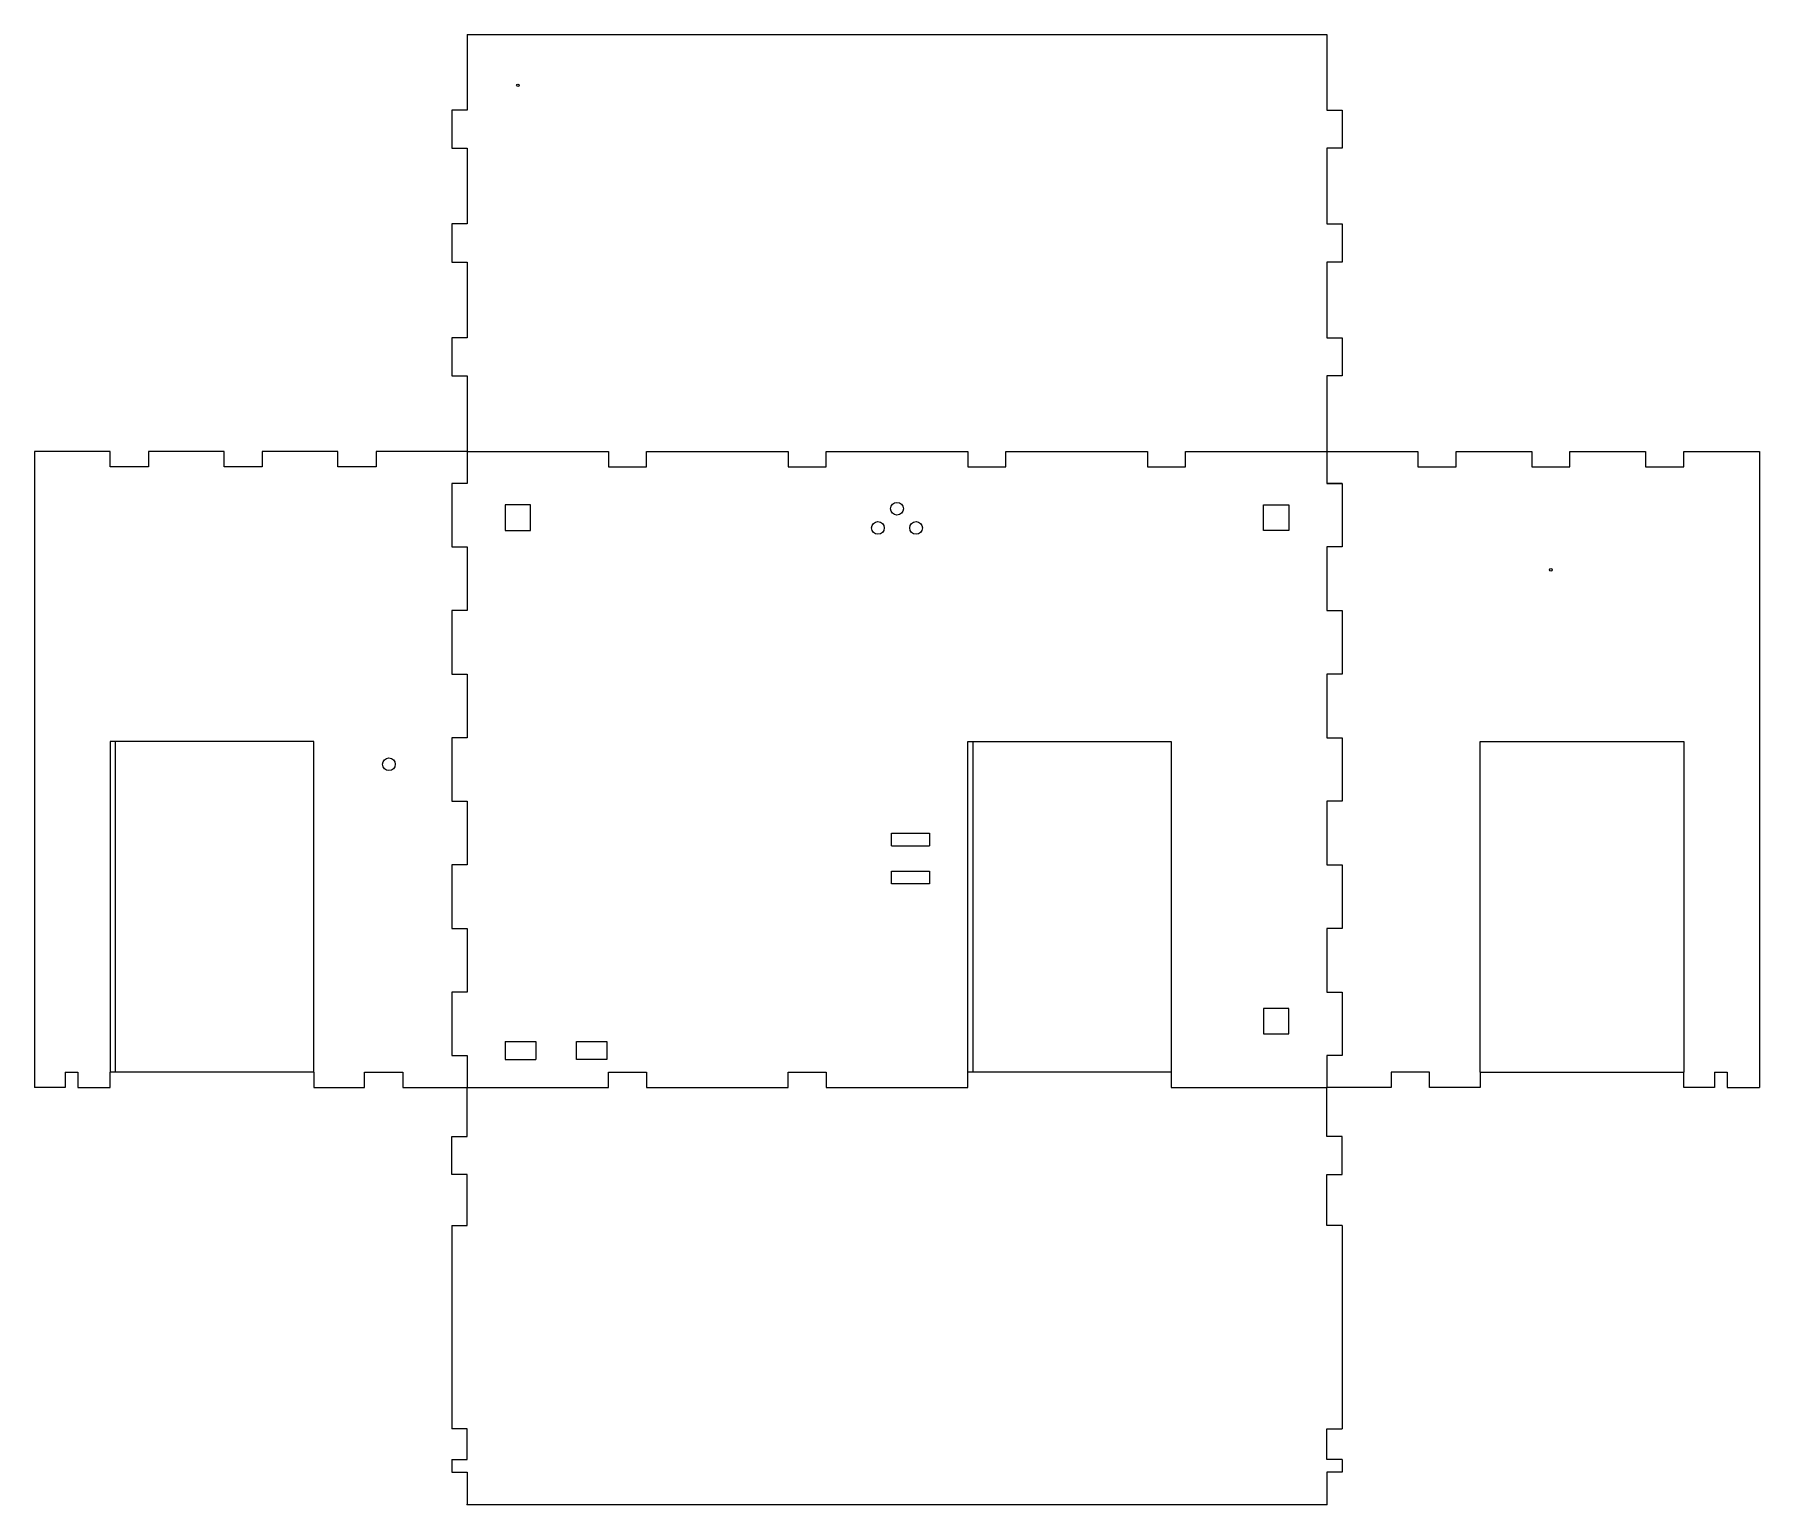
# Model space of a CAD drawing. Header units: centimetres. Extents: x 2615.9 to 2683.7, y 1622.1 to 1679.9.
import ezdxf

# ---------------------------------------------------------------- set-up
doc = ezdxf.new("R2010")
doc.units = ezdxf.units.CM

msp = doc.modelspace()

# ---------------------------------------------------------------- linework, layer by layer
for p, q in [((2632.909, 1679.886), (2666.709, 1679.886)), ((2632.909, 1679.886), (2632.909, 1676.911)), ((2666.709, 1679.886), (2666.709, 1676.911)), ((2632.909, 1676.911), (2632.309, 1676.911)), ((2632.309, 1676.911), (2632.309, 1675.411)), ((2666.709, 1676.911), (2667.309, 1676.911)), ((2667.309, 1676.911), (2667.309, 1675.411)), ((2632.309, 1675.411), (2632.909, 1675.411)), ((2632.909, 1675.411), (2632.909, 1672.436)), ((2667.309, 1675.411), (2666.709, 1675.411)), ((2666.709, 1675.411), (2666.709, 1672.436)), ((2632.909, 1672.436), (2632.309, 1672.436)), ((2632.309, 1672.436), (2632.309, 1670.936)), ((2666.709, 1672.436), (2667.309, 1672.436)), ((2667.309, 1672.436), (2667.309, 1670.936)), ((2632.309, 1670.936), (2632.909, 1670.936)), ((2632.909, 1670.936), (2632.909, 1667.961)), ((2667.309, 1670.936), (2666.709, 1670.936)), ((2666.709, 1670.936), (2666.709, 1667.961)), ((2632.909, 1667.961), (2632.309, 1667.961)), ((2632.309, 1667.961), (2632.309, 1666.461)), ((2666.709, 1667.961), (2667.309, 1667.961)), ((2667.309, 1667.961), (2667.309, 1666.461)), ((2632.309, 1666.461), (2632.909, 1666.461)), ((2632.909, 1666.461), (2632.909, 1663.486)), ((2667.309, 1666.461), (2666.709, 1666.461)), ((2666.709, 1666.461), (2666.709, 1663.486)), ((2618.884, 1663.486), (2615.909, 1663.486)), ((2615.909, 1663.486), (2615.909, 1638.486)), ((2618.884, 1662.886), (2618.884, 1663.486)), ((2623.359, 1663.486), (2620.384, 1663.486)), ((2620.384, 1663.486), (2620.384, 1662.886)), ((2623.359, 1662.886), (2623.359, 1663.486)), ((2627.834, 1663.486), (2624.859, 1663.486)), ((2624.859, 1663.486), (2624.859, 1662.886)), ((2627.834, 1662.886), (2627.834, 1663.486)), ((2632.909, 1663.486), (2629.334, 1663.486)), ((2629.334, 1663.486), (2629.334, 1662.886)), ((2632.909, 1663.486), (2638.469, 1663.486)), ((2632.909, 1663.486), (2632.909, 1662.236)), ((2638.469, 1663.486), (2638.469, 1662.886)), ((2639.969, 1662.886), (2639.969, 1663.486)), ((2639.969, 1663.486), (2645.529, 1663.486)), ((2645.529, 1663.486), (2645.529, 1662.886)), ((2647.029, 1662.886), (2647.029, 1663.486)), ((2647.029, 1663.486), (2652.589, 1663.486)), ((2652.589, 1663.486), (2652.589, 1662.886)), ((2654.089, 1662.886), (2654.089, 1663.486)), ((2654.089, 1663.486), (2659.649, 1663.486)), ((2659.649, 1663.486), (2659.649, 1662.886)), ((2661.149, 1662.886), (2661.149, 1663.486)), ((2661.149, 1663.486), (2666.709, 1663.486)), ((2666.709, 1663.486), (2666.709, 1662.236)), ((2666.709, 1663.486), (2670.284, 1663.486)), ((2666.709, 1663.486), (2666.709, 1662.236)), ((2670.284, 1663.486), (2670.284, 1662.886)), ((2671.784, 1662.886), (2671.784, 1663.486)), ((2671.784, 1663.486), (2674.759, 1663.486)), ((2674.759, 1663.486), (2674.759, 1662.886)), ((2676.259, 1662.886), (2676.259, 1663.486)), ((2676.259, 1663.486), (2679.234, 1663.486)), ((2679.234, 1663.486), (2679.234, 1662.886)), ((2680.734, 1662.886), (2680.734, 1663.486)), ((2680.734, 1663.486), (2683.709, 1663.486)), ((2683.709, 1663.486), (2683.709, 1638.486)), ((2620.384, 1662.886), (2618.884, 1662.886)), ((2624.859, 1662.886), (2623.359, 1662.886)), ((2629.334, 1662.886), (2627.834, 1662.886)), ((2638.469, 1662.886), (2639.969, 1662.886)), ((2645.529, 1662.886), (2647.029, 1662.886)), ((2652.589, 1662.886), (2654.089, 1662.886)), ((2659.649, 1662.886), (2661.149, 1662.886)), ((2670.284, 1662.886), (2671.784, 1662.886)), ((2674.759, 1662.886), (2676.259, 1662.886)), ((2679.234, 1662.886), (2680.734, 1662.886)), ((2632.909, 1662.236), (2632.309, 1662.236)), ((2632.309, 1662.236), (2632.309, 1659.736)), ((2666.709, 1662.236), (2667.309, 1662.236)), ((2667.309, 1662.236), (2666.709, 1662.236)), ((2667.309, 1662.236), (2666.709, 1662.236)), ((2667.309, 1662.236), (2667.309, 1659.736)), ((2634.409, 1661.386), (2634.409, 1660.386)), ((2635.409, 1661.386), (2634.409, 1661.386)), ((2635.409, 1660.386), (2635.409, 1661.386)), ((2664.209, 1660.386), (2664.209, 1661.386)), ((2664.209, 1661.386), (2665.209, 1661.386)), ((2665.209, 1661.386), (2665.209, 1660.386)), ((2634.409, 1660.386), (2635.409, 1660.386)), ((2665.209, 1660.386), (2664.209, 1660.386)), ((2632.309, 1659.736), (2632.909, 1659.736)), ((2632.909, 1659.736), (2632.909, 1657.236)), ((2667.309, 1659.736), (2666.709, 1659.736)), ((2666.709, 1659.736), (2666.709, 1657.236)), ((2632.909, 1657.236), (2632.309, 1657.236)), ((2632.309, 1657.236), (2632.309, 1654.736)), ((2666.709, 1657.236), (2667.309, 1657.236)), ((2667.309, 1657.236), (2667.309, 1654.736)), ((2632.309, 1654.736), (2632.909, 1654.736)), ((2632.909, 1654.736), (2632.909, 1652.236)), ((2667.309, 1654.736), (2666.709, 1654.736)), ((2666.709, 1654.736), (2666.709, 1652.236)), ((2626.884, 1652.086), (2618.884, 1652.086)), ((2618.884, 1652.086), (2618.884, 1639.086)), ((2619.084, 1652.086), (2619.084, 1639.086)), ((2626.884, 1639.086), (2626.884, 1652.086)), ((2632.909, 1652.236), (2632.309, 1652.236)), ((2632.309, 1652.236), (2632.309, 1649.736)), ((2652.589, 1639.086), (2652.589, 1652.086)), ((2652.589, 1652.086), (2660.589, 1652.086)), ((2652.789, 1652.086), (2652.789, 1639.086)), ((2660.589, 1652.086), (2660.589, 1639.086)), ((2666.709, 1652.236), (2667.309, 1652.236)), ((2667.309, 1652.236), (2667.309, 1649.736)), ((2672.734, 1639.086), (2672.734, 1652.086)), ((2672.734, 1652.086), (2680.734, 1652.086)), ((2680.734, 1652.086), (2680.734, 1639.086)), ((2632.309, 1649.736), (2632.909, 1649.736)), ((2632.909, 1649.736), (2632.909, 1647.236)), ((2667.309, 1649.736), (2666.709, 1649.736)), ((2666.709, 1649.736), (2666.709, 1647.236)), ((2649.589, 1647.986), (2649.589, 1648.486)), ((2649.589, 1648.486), (2651.089, 1648.486)), ((2651.089, 1648.486), (2651.089, 1647.986)), ((2649.589, 1647.986), (2651.089, 1647.986)), ((2632.909, 1647.236), (2632.309, 1647.236)), ((2632.309, 1647.236), (2632.309, 1644.736)), ((2649.589, 1646.486), (2649.589, 1646.986)), ((2649.589, 1646.986), (2651.089, 1646.986)), ((2651.089, 1646.986), (2651.089, 1646.486)), ((2666.709, 1647.236), (2667.309, 1647.236)), ((2667.309, 1647.236), (2667.309, 1644.736)), ((2651.089, 1646.486), (2649.589, 1646.486)), ((2632.309, 1644.736), (2632.909, 1644.736)), ((2632.909, 1644.736), (2632.909, 1642.236)), ((2667.309, 1644.736), (2666.709, 1644.736)), ((2666.709, 1644.736), (2666.709, 1642.236)), ((2632.909, 1642.236), (2632.309, 1642.236)), ((2632.309, 1642.236), (2632.309, 1639.736)), ((2666.709, 1642.236), (2667.309, 1642.236)), ((2667.309, 1642.236), (2667.309, 1639.736)), ((2665.209, 1641.586), (2664.209, 1641.586)), ((2664.209, 1641.586), (2664.209, 1640.586)), ((2665.209, 1640.586), (2665.209, 1641.586)), ((2634.409, 1640.286), (2634.409, 1639.586)), ((2634.409, 1640.286), (2635.609, 1640.286)), ((2635.609, 1640.286), (2635.609, 1639.586)), ((2637.209, 1639.586), (2637.209, 1640.286)), ((2637.209, 1640.286), (2638.409, 1640.286)), ((2638.409, 1640.286), (2638.409, 1639.586)), ((2664.209, 1640.586), (2665.209, 1640.586)), ((2632.309, 1639.736), (2632.909, 1639.736)), ((2632.909, 1639.736), (2632.909, 1638.486)), ((2634.409, 1639.586), (2635.609, 1639.586)), ((2638.409, 1639.586), (2637.209, 1639.586)), ((2667.309, 1639.736), (2666.709, 1639.736)), ((2666.709, 1639.736), (2666.709, 1638.486)), ((2617.109, 1639.086), (2617.609, 1639.086)), ((2617.109, 1639.086), (2617.109, 1638.486)), ((2617.609, 1639.086), (2617.609, 1638.486)), ((2618.884, 1638.486), (2618.884, 1639.086)), ((2626.884, 1639.086), (2618.884, 1639.086)), ((2626.884, 1639.086), (2626.884, 1638.486)), ((2628.884, 1638.486), (2628.884, 1639.086)), ((2628.884, 1639.086), (2630.384, 1639.086)), ((2630.384, 1639.086), (2630.384, 1638.486)), ((2638.469, 1638.486), (2638.469, 1639.086)), ((2638.469, 1639.086), (2639.969, 1639.086)), ((2639.969, 1639.086), (2639.969, 1638.486)), ((2645.529, 1638.486), (2645.529, 1639.086)), ((2645.529, 1639.086), (2647.029, 1639.086)), ((2647.029, 1639.086), (2647.029, 1638.486)), ((2652.589, 1638.486), (2652.589, 1639.086)), ((2660.589, 1639.086), (2652.589, 1639.086)), ((2660.589, 1639.086), (2660.589, 1638.486)), ((2670.734, 1639.086), (2669.234, 1639.086)), ((2669.234, 1639.086), (2669.234, 1638.486)), ((2670.734, 1638.486), (2670.734, 1639.086)), ((2672.734, 1639.086), (2680.734, 1639.086)), ((2672.734, 1639.086), (2672.734, 1638.486)), ((2680.734, 1638.486), (2680.734, 1639.086)), ((2681.934, 1639.086), (2682.434, 1639.086)), ((2681.934, 1639.086), (2681.934, 1638.486)), ((2682.434, 1639.086), (2682.434, 1638.486)), ((2617.109, 1638.486), (2615.909, 1638.486)), ((2617.609, 1638.486), (2618.884, 1638.486)), ((2626.884, 1638.486), (2628.884, 1638.486)), ((2630.384, 1638.486), (2632.909, 1638.486)), ((2632.909, 1638.486), (2638.469, 1638.486)), ((2632.909, 1636.561), (2632.909, 1638.486)), ((2639.969, 1638.486), (2645.529, 1638.486)), ((2647.029, 1638.486), (2652.589, 1638.486)), ((2660.589, 1638.486), (2661.149, 1638.486)), ((2661.149, 1638.486), (2666.709, 1638.486)), ((2666.709, 1636.561), (2666.709, 1638.486)), ((2669.234, 1638.486), (2666.709, 1638.486)), ((2672.734, 1638.486), (2670.734, 1638.486)), ((2681.934, 1638.486), (2680.734, 1638.486)), ((2682.434, 1638.486), (2683.709, 1638.486)), ((2632.309, 1635.061), (2632.309, 1636.561)), ((2632.309, 1636.561), (2632.909, 1636.561)), ((2667.309, 1636.561), (2666.709, 1636.561)), ((2667.309, 1635.061), (2667.309, 1636.561)), ((2632.909, 1635.061), (2632.309, 1635.061)), ((2632.909, 1633.061), (2632.909, 1635.061)), ((2666.709, 1633.061), (2666.709, 1635.061)), ((2666.709, 1635.061), (2667.309, 1635.061)), ((2632.309, 1633.061), (2632.309, 1625.061)), ((2632.309, 1633.061), (2632.909, 1633.061)), ((2667.309, 1633.061), (2666.709, 1633.061)), ((2667.309, 1633.061), (2667.309, 1625.061)), ((2632.909, 1625.061), (2632.309, 1625.061)), ((2632.909, 1623.861), (2632.909, 1625.061)), ((2666.709, 1625.061), (2667.309, 1625.061)), ((2666.709, 1623.861), (2666.709, 1625.061)), ((2632.309, 1623.861), (2632.309, 1623.361)), ((2632.309, 1623.861), (2632.909, 1623.861)), ((2667.309, 1623.861), (2666.709, 1623.861)), ((2667.309, 1623.861), (2667.309, 1623.361)), ((2632.309, 1623.361), (2632.909, 1623.361)), ((2632.909, 1623.361), (2632.909, 1622.086)), ((2667.309, 1623.361), (2666.709, 1623.361)), ((2666.709, 1623.361), (2666.709, 1622.086)), ((2632.909, 1622.086), (2666.709, 1622.086))]:
    msp.add_line(p, q)
for centre, radius in [((2634.909, 1677.886), 0.05), ((2649.809, 1661.236), 0.25), ((2649.059, 1660.486), 0.25), ((2650.559, 1660.486), 0.25), ((2675.509, 1658.836), 0.05), ((2629.841, 1651.19), 0.25)]:
    msp.add_circle(centre, radius)
for p in [(2632.909, 1638.486), (2666.709, 1638.486), (2632.909, 1622.086), (2666.709, 1622.086)]:
    msp.add_point(p)

doc.saveas('drawing.dxf')
